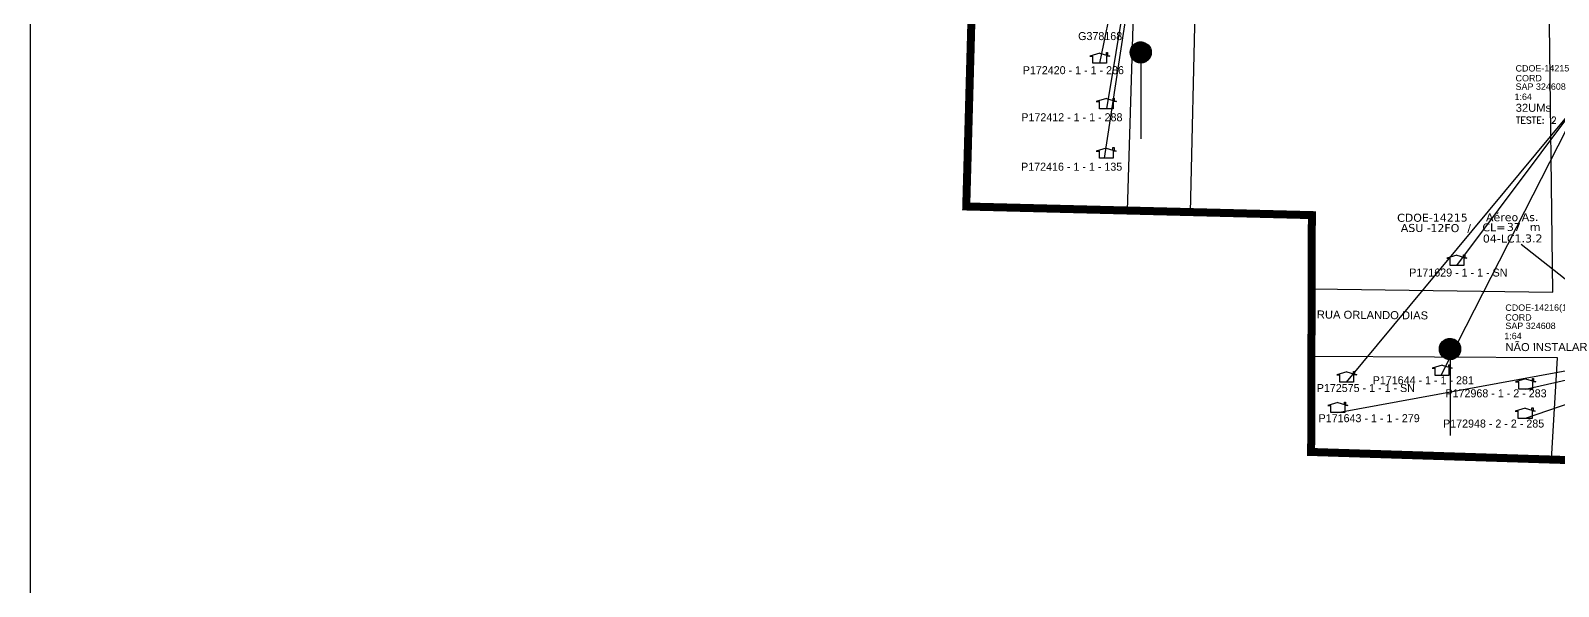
# Model space of a CAD drawing. Extents: x 4313 to 28038, y -9425 to 4777.
# Drawn here: x 12033 to 13942, y 1637 to 2331 of the extents above; entities that cross this region are included whole.
import ezdxf
from ezdxf.enums import TextEntityAlignment as Align

# ---------------------------------------------------------------- set-up
doc = ezdxf.new("R2010")
doc.units = ezdxf.units.DM
doc.header["$MEASUREMENT"] = 0
doc.layers.add("20.0-LEGENDA DOS CDO'S", color=1, linetype='Continuous', lineweight=0)
for name, color, linetype in [('celulas gpon', 7, 'Continuous'), ('label_cabos', 7, 'Continuous'), ('locais', 7, 'Continuous'), ('locais legendas', 7, 'Continuous'), ('QUADRA', 7, 'Continuous'), ('Segmento de Logradouro Texto', 238, 'Continuous'), ('surveys', 7, 'Continuous'), ('surveys legendas', 7, 'Continuous')]:
    doc.layers.add(name, color=color, linetype=linetype)
doc.layers.add('DROP DE CLIENTE', color=140, linetype='Continuous', plot=False)
doc.styles.add('ARIAL', font='arial.ttf')
doc.styles.add('DIGICADE', font='arial.ttf')
doc.styles.add('ROMANS', font='romans.shx')
doc.styles.add('siredit', font='verdana.ttf')
doc.dimstyles.new('CC', dxfattribs={"dimtxt": 1, "dimasz": 2, "dimexe": 0.18, "dimexo": 0.0625, "dimgap": 0.09, "dimtad": 0, "dimdec": 0, "dimrnd": 1, "dimzin": 0, "dimdsep": 46, "dimtxsty": 'siredit', "dimblk": 'NONE', "dimcen": 0, "dimse1": 1, "dimse2": 1, "dimsd1": 1, "dimsd2": 1, "dimclrt": 7, "dimadec": 0, "dimazin": 0, "dimtfac": 1, "dimtdec": 0, "dimtofl": 0, "dimtmove": 0, "dimatfit": 3, "dimfxl": 0, "dimtolj": 1, "dimtzin": 0, "dimarcsym": 0})

# ---------------------------------------------------------------- blocks, each defined once
blk = doc.blocks.new('*X22')
at = {"color": 0}
for p, q in [((-0.679997, 0.416018), (-0.018018, 1.077997)), ((-0.679809, 0.433884), (-0.035884, 1.077809)), ((-0.679715, 0.398622), (-0.000622, 1.077715)), ((-0.67911, 0.452261), (-0.054261, 1.07711)), ((-0.678999, 0.381661), (0.016339, 1.076999)), ((-0.677877, 0.365105), (0.032895, 1.075877)), ((-0.677853, 0.471196), (-0.073196, 1.075853)), ((-0.676376, 0.348929), (0.049071, 1.074376)), ((-0.675978, 0.490748), (-0.092748, 1.073978)), ((-0.674518, 0.333109), (0.064891, 1.072518)), ((-0.673417, 0.510987), (-0.112987, 1.071417)), ((-0.672323, 0.317627), (0.080373, 1.070323)), ((-0.67008, 0.532002), (-0.134002, 1.06808)), ((-0.669809, 0.302463), (0.095537, 1.067809)), ((-0.666991, 0.287604), (0.110396, 1.064991)), ((-0.665856, 0.553903), (-0.155903, 1.063856)), ((-0.663883, 0.273034), (0.124966, 1.061883)), ((-0.660603, 0.576834), (-0.178834, 1.058603)), ((-0.660497, 0.258742), (0.139258, 1.058497)), ((-0.656846, 0.244715), (0.153285, 1.054846)), ((-0.654125, 0.600989), (-0.202989, 1.052125)), ((-0.652938, 0.230945), (0.167055, 1.050938)), ((-0.648783, 0.217422), (0.180578, 1.046783)), ((-0.646156, 0.626637), (-0.228637, 1.044156)), ((-0.64439, 0.204138), (0.193862, 1.04239)), ((-0.639766, 0.191085), (0.206915, 1.037766)), ((-0.636298, 0.654172), (-0.256172, 1.034298)), ((-0.634917, 0.178256), (0.219744, 1.032917)), ((-0.62985, 0.165645), (0.232355, 1.02785)), ((-0.624571, 0.153247), (0.244753, 1.022571)), ((-0.623925, 0.684222), (-0.286222, 1.021925)), ((-0.619084, 0.141056), (0.256944, 1.017084)), ((-0.613395, 0.129067), (0.268933, 1.011395)), ((-0.607932, 0.717893), (-0.319893, 1.005932)), ((-0.607508, 0.117277), (0.280723, 1.005508)), ((-0.601426, 0.10568), (0.29232, 0.999426)), ((-0.595154, 0.094275), (0.303725, 0.993154)), ((-0.588694, 0.083057), (0.314943, 0.986694)), ((-0.58596, 0.757543), (-0.359543, 0.98396)), ((-0.58205, 0.072024), (0.325976, 0.98005)), ((-0.575224, 0.061172), (0.336828, 0.973224)), ((-0.568219, 0.0505), (0.3475, 0.966219)), ((-0.561036, 0.040005), (0.357995, 0.959036)), ((-0.553678, 0.029685), (0.368315, 0.951678)), ((-0.550397, 0.810783), (-0.412783, 0.948397)), ((-0.546146, 0.01954), (0.37846, 0.944146)), ((-0.538442, 0.009566), (0.388434, 0.936442)), ((-0.530567, -0.000236), (0.398236, 0.928567)), ((-0.522522, -0.009869), (0.407869, 0.920522)), ((-0.514308, -0.019333), (0.417333, 0.912308)), ((-0.505925, -0.028628), (0.426628, 0.903925)), ((-0.497375, -0.037756), (0.435756, 0.895375)), ((-0.488657, -0.046715), (0.444715, 0.886657)), ((-0.479772, -0.055508), (0.453508, 0.877772)), ((-0.470719, -0.064133), (0.462133, 0.868719)), ((-0.461499, -0.07259), (0.47059, 0.859499)), ((-0.45211, -0.080879), (0.478879, 0.85011)), ((-0.442553, -0.089), (0.487, 0.840553)), ((-0.432826, -0.096951), (0.494951, 0.830826)), ((-0.422929, -0.104731), (0.502731, 0.820929)), ((-0.41286, -0.11234), (0.51034, 0.81086)), ((-0.402619, -0.119776), (0.517776, 0.800619)), ((-0.392202, -0.127037), (0.525037, 0.790202)), ((-0.381609, -0.134122), (0.532122, 0.779609)), ((-0.370838, -0.141028), (0.539028, 0.768838)), ((-0.359886, -0.147754), (0.545754, 0.757886)), ((-0.348751, -0.154296), (0.552296, 0.746751)), ((-0.337429, -0.160652), (0.558652, 0.735429)), ((-0.325919, -0.16682), (0.56482, 0.723919)), ((-0.314215, -0.172794), (0.570794, 0.712215)), ((-0.302316, -0.178572), (0.576572, 0.700316)), ((-0.290215, -0.184149), (0.582149, 0.688215)), ((-0.27791, -0.189522), (0.587522, 0.67591)), ((-0.265395, -0.194684), (0.592684, 0.663395)), ((-0.252664, -0.199631), (0.597631, 0.650664)), ((-0.239711, -0.204356), (0.602356, 0.637711)), ((-0.226531, -0.208853), (0.606853, 0.624531)), ((-0.213115, -0.213115), (0.611115, 0.611115)), ((-0.199456, -0.217134), (0.615134, 0.597456)), ((-0.185546, -0.220901), (0.618901, 0.583546)), ((-0.171373, -0.224406), (0.622406, 0.569373)), ((-0.156929, -0.22764), (0.62564, 0.554929)), ((-0.1422, -0.230589), (0.628589, 0.5402)), ((-0.127174, -0.23324), (0.63124, 0.525174)), ((-0.111836, -0.23558), (0.63358, 0.509836)), ((-0.096169, -0.23759), (0.63559, 0.494169)), ((-0.080154, -0.239253), (0.637253, 0.478154)), ((-0.06377, -0.240547), (0.638547, 0.46177)), ((-0.046993, -0.241448), (0.639448, 0.444993)), ((-0.029795, -0.241927), (0.639927, 0.427795)), ((-0.012144, -0.241953), (0.639953, 0.410144)), ((0.006, -0.241488), (0.639488, 0.392)), ((0.024679, -0.240486), (0.638486, 0.373321)), ((0.043948, -0.238895), (0.636895, 0.354052)), ((0.063871, -0.236649), (0.634649, 0.334129)), ((0.084528, -0.23367), (0.63167, 0.313472)), ((0.106018, -0.229858), (0.627858, 0.291982)), ((0.12847, -0.225084), (0.623084, 0.26953)), ((0.152051, -0.21918), (0.61718, 0.245949)), ((0.176993, -0.211916), (0.609916, 0.221007)), ((0.203627, -0.20296), (0.60096, 0.194373)), ((0.232456, -0.191808), (0.589808, 0.165544)), ((0.264325, -0.177617), (0.575617, 0.133675)), ((0.300865, -0.158754), (0.556754, 0.097135)), ((0.346227, -0.13107), (0.52907, 0.051773)), ((0.43272, -0.062254), (0.460254, -0.03472))]:
    blk.add_line(p, q, dxfattribs=at)
blk = doc.blocks.new('POLE_POLE')
at = {"color": 0}
blk.add_line((-0.0000002, -0.00000239), (-0.0000002, -0.00004983), dxfattribs=at)
blk.add_circle((-0.0000002, 0.00000418), 0.0000066, dxfattribs=at)
at = {"color": 0, "xscale": 1e-05, "yscale": 1e-05, "zscale": 1e-05}
blk.add_blockref('*X22', (0, 0), dxfattribs=at)
blk = doc.blocks.new('SURVEY_SURVEY')
for p, q in [((0, 0.0000127), (-0.0000126, 0.000009)), ((-0.0000126, 0.000009), (-0.0000086, 0.000009)), ((-0.0000086, 0), (-0.0000086, 0.000009)), ((0.0000086, 0), (-0.0000086, 0)), ((0, 0.0000127), (0.0000126, 0.000009)), ((0.0000084, 0.0000132), (0.0000098, 0.0000132)), ((0.0000084, 0.0000103), (0.0000084, 0.0000132)), ((0.0000126, 0.000009), (0.0000086, 0.000009)), ((0.0000086, 0.000009), (0.0000086, 0)), ((0.0000098, 0.0000132), (0.0000098, 0.0000099))]:
    blk.add_line(p, q)
blk = doc.blocks.new('CDOE_CT_POSTE')
at = {"layer": "20.0-LEGENDA DOS CDO'S", "color": 0, "style": 'ARIAL'}
for tag, p in [('CDO_N', (0.12, 5.25)), ('CORDOALHA', (0.12, 4.02)), ('SAP', (0.12, 2.96)), ('1:XX', (0.14, 1.23)), ('UMS', (0.14, 0.22))]:
    blk.add_attdef(tag, p, '', height=0.68, rotation=0.118, dxfattribs=at)
blk.add_attdef('FIBRAS_UTILIZADAS', text='', height=0.68, rotation=0.118, dxfattribs=at).set_placement((7.83, 5.26), align=Align.CENTER)
blk = doc.blocks.new('Teste  FTTH')
at = {"color": 0, "lineweight": 0, "style": 'ROMANS'}
for tag, p in [('TESTE', (-2.3, -0.29)), ('QTDE', (0.21, -0.29))]:
    blk.add_attdef(tag, p, '', height=0.48, dxfattribs=at)
for tag, p, flags in [('FID', (-2.23, -1.25), 1), ('FATOR', (-2.23, -2.03), 3), ('ID_ATIVIDADE', (-2.23, -2.72), 3)]:
    blk.add_attdef(tag, p, '', height=0.48, dxfattribs=dict(at, flags=flags))
blk = doc.blocks.new('Inst CB AS CFOA-SM-ASU-120-S-12')
at = {"layer": 'label_cabos', "color": 0, "style": 'siredit'}
for tag, flags, p in [('ID_ATIVIDADE', 3, (1.31, 2.67)), ('FATOR', 1, (11.56, 2.55))]:
    blk.add_attdef(tag, text='', height=1, rotation=359.69, dxfattribs=dict(at, flags=flags)).set_placement(p, align=Align.MIDDLE_CENTER)
for tag, p in [('TIPO_CABO', (1.26, 0)), ('DESTINO_CABO', (3.13, 1.26)), ('CABO', (4.69, -0.05)), ('/', (7.71, -0.05)), ('LANCE', (10.81, 0)), ('TIPO_CABO', (13.11, 1.24)), ('UND', (15.96, 0)), ('FID', (13.15, -1.41))]:
    blk.add_attdef(tag, text='', height=1, rotation=359.69, dxfattribs=at).set_placement(p, align=Align.MIDDLE_CENTER)
blk.add_attdef('QTDE', (12.43, -0.47), '', height=1, rotation=359.69, dxfattribs=at)
blk = doc.blocks.new('_None')
blk = doc.blocks.new('Inst CDOE-16 CAIXA DIST OPT CDOE 48F_16D C_SPL_2_1_8')
at = {"layer": "20.0-LEGENDA DOS CDO'S", "color": 0, "style": 'ARIAL'}
for tag, p, height in [('FID', (0.12, 5.25), 0.8), ('CORDOALHA', (0.12, 4.02), 0.8), ('1:XX', (-0.01, 1.7), 0.8), ('SAP', (0.12, 2.96), 0.8), ('UMS', (0.14, 0.22), 1)]:
    blk.add_attdef(tag, p, '', height=height, rotation=0.118, dxfattribs=at)
at = {"layer": "20.0-LEGENDA DOS CDO'S", "color": 0}
for tag, p, style, flags in [('ID_ATIVIDADE', (0.12, 6.47), 'ARIAL', 3), ('FATOR', (7.92, 6.47), 'ARIAL', 1), ('QTDE', (0.1, -1.17), 'DIGICADE', 3)]:
    blk.add_attdef(tag, p, '', height=0.8, rotation=0.118, dxfattribs=dict(at, style=style, flags=flags))
at = {"layer": "20.0-LEGENDA DOS CDO'S", "color": 0, "style": 'ARIAL'}
blk.add_attdef('FIBRAS_UTILIZADAS', text='', height=0.8, rotation=0.118, dxfattribs=at).set_placement((13.48, 5.26), align=Align.CENTER)

msp = doc.modelspace()

# ---------------------------------------------------------------- linework, layer by layer
at = {"layer": 'celulas gpon', "color": 116, "linetype": 'Continuous', "lineweight": 200, "const_width": 10}
msp.add_lwpolyline([(12285.8, 4580.6), (12270.7, 3629), (12218.8, 2467.4), (12700.5, 2439.5), (13210.2, 2418), (13201.7, 2111.4), (13633.5, 2100.6), (13632.6, 1804.7), (14695.4, 1771.1)], dxfattribs=at)
at = {"layer": 'Defpoints', "color": 3}
msp.add_lwpolyline([(12032.7, 4777), (18721.5, 4777), (18721.5, -449.8), (12032.7, -449.8)], close=True, dxfattribs=at)
at = {"layer": 'DROP DE CLIENTE'}
for points in [[(13368.5, 2290.4), (13458, 2723.9)], [(13458, 2723.9), (13374.2, 2171.7)], [(13458, 2723.9), (13376.8, 2233.5)], [(13814.7, 2037.7), (13971.9, 2248.1), (14051, 2395.2)], [(13971.9, 2248.1), (13676.2, 1892)], [(13971.9, 2248.1), (13794.5, 1900.3)], [(13665.9, 1853.9), (14215.8, 1954.8), (14568.3, 2030.6)], [(13900.6, 1883.2), (14215.8, 1954.8), (13900, 1846.6)]]:
    msp.add_lwpolyline(points, dxfattribs=at)
at = {"layer": 'QUADRA', "ltscale": 5e-05}
for p, q in [((13504, 3067.2), (13481.6, 2104.4)), ((13934.7, 2004.5), (13921.5, 3010.8)), ((13635.7, 2008.4), (13934.7, 2004.5))]:
    msp.add_line(p, q, dxfattribs=at)
for points in [[(13403, 2106.4), (13434.2, 3126.7), (13199.3, 3559.7), (13013.2, 3567.5)], [(13940.5, 1922.4), (13633, 1924)], [(13932.8, 1795.2), (13940.5, 1922.4)]]:
    msp.add_lwpolyline(points, dxfattribs=at)

# ---------------------------------------------------------------- block references
at = {"layer": "20.0-LEGENDA DOS CDO'S", "lineweight": 0, "xscale": 10, "yscale": 10, "zscale": 10}
msp.add_blockref('Inst CDOE-16 CAIXA DIST OPT CDOE 48F_16D C_SPL_2_1_8', (13886.8, 2227.5), dxfattribs=at).add_auto_attribs({'FID': 'CDOE-14215', 'CORDOALHA': 'CORD', 'SAP': 'SAP 324608', '1:XX': '1:64', 'UMS': '32UMs', 'FIBRAS_UTILIZADAS': '(16/0)'})
at = {"layer": "20.0-LEGENDA DOS CDO'S", "lineweight": 0, "xscale": 17.50499999999994, "yscale": 17.50499999999994, "zscale": 17.50499999999994, "rotation": 0.004078562105398152}
msp.add_blockref('Teste  FTTH', (13928.6, 2220), dxfattribs=at).add_auto_attribs({'TESTE': 'TESTE:', 'QTDE': '2'})
at = {"layer": "20.0-LEGENDA DOS CDO'S", "color": 8}
ref = msp.add_blockref('CDOE_CT_POSTE', (13874, 1928.6), dxfattribs=dict(at, xscale=10, yscale=10, zscale=10))
ref.add_attrib('CDO_N', 'CDOE-14216', (13875.2, 1981), dxfattribs={"color": 0, "height": 8, "rotation": 0.118, "style": 'ARIAL'})
ref.add_attrib('CORDOALHA', 'CORD', (13875.2, 1968.8), dxfattribs={"color": 0, "height": 8, "rotation": 0.118, "style": 'ARIAL'})
ref.add_attrib('SAP', 'SAP 324608', (13875.3, 1958.2), dxfattribs={"color": 0, "height": 8, "rotation": 0.118, "style": 'ARIAL'})
ref.add_attrib('1:XX', '1:64', (13873.9, 1945.6), dxfattribs={"color": 0, "height": 8, "rotation": 0.118, "style": 'ARIAL'})
ref.add_attrib('UMS', 'NÃO INSTALAR', (13875.4, 1930.7), dxfattribs={"color": 0, "height": 10, "rotation": 0.118, "style": 'ARIAL'})
ref.add_attrib('FIBRAS_UTILIZADAS', '   (16/0)', dxfattribs={"color": 0, "height": 8, "rotation": 0.118, "style": 'ARIAL'}).set_placement((13952.3, 1981.2), align=Align.CENTER)
at = {"layer": 'label_cabos'}
ref = msp.add_blockref('Inst CB AS CFOA-SM-ASU-120-S-12', (13752.8, 2084.5), dxfattribs=dict(at, xscale=10, yscale=10, zscale=10, rotation=0.4634636605450989))
ref.add_attrib('DESTINO_CABO', 'CDOE-14215', dxfattribs={"color": 0, "height": 10, "rotation": 0.1535, "style": 'siredit'}).set_placement((13784.1, 2097.4), align=Align.MIDDLE_CENTER)
ref.add_attrib('TIPO_CABO', 'Aéreo As.', dxfattribs={"color": 0, "height": 10, "rotation": 0.1535, "style": 'siredit'}).set_placement((13883.8, 2098), align=Align.MIDDLE_CENTER)
ref.add_attrib('CABO', '12FO', dxfattribs={"color": 0, "height": 10, "rotation": 0.1535, "style": 'siredit'}).set_placement((13799.7, 2084.4), align=Align.MIDDLE_CENTER)
ref.add_attrib('/', '/', dxfattribs={"color": 0, "height": 10, "rotation": 0.1535, "style": 'siredit'}).set_placement((13830, 2084.6), align=Align.MIDDLE_CENTER)
ref.add_attrib('TIPO_CABO', 'ASU - ', dxfattribs={"color": 0, "height": 10, "rotation": 0.1535, "style": 'siredit'}).set_placement((13765.5, 2084.6), align=Align.MIDDLE_CENTER)
ref.add_attrib('FID', '04-LC1.3.2', dxfattribs={"color": 0, "height": 10, "rotation": 0.1535, "style": 'siredit'}).set_placement((13884.4, 2071.4), align=Align.MIDDLE_CENTER)
ref.add_attrib('LANCE', 'CL=', dxfattribs={"color": 0, "height": 10, "rotation": 0.1535, "style": 'siredit'}).set_placement((13860.9, 2085.4), align=Align.MIDDLE_CENTER)
ref.add_attrib('QTDE', '37', (13877.2, 2080.8), dxfattribs={"color": 0, "height": 10, "rotation": 0.1535, "style": 'siredit'})
ref.add_attrib('UND', 'm', dxfattribs={"color": 0, "height": 10, "rotation": 0.1535, "style": 'siredit'}).set_placement((13912.5, 2085.8), align=Align.MIDDLE_CENTER)
at = {"layer": 'locais', "color": 10, "xscale": 2000000, "yscale": 2000000, "zscale": 2000000}
for p in [(13420.1, 2295.5), (13806.5, 1924.9)]:
    msp.add_blockref('POLE_POLE', p, dxfattribs=at)
at = {"layer": 'surveys', "color": 151, "xscale": 1000000, "yscale": 1000000, "zscale": 1000000}
for p in [(13368.5, 2290.4), (13376.8, 2233.5), (13376.6, 2171.7), (13814.7, 2037.7), (13796.2, 1900.3), (13677.1, 1892), (13665.9, 1853.9)]:
    msp.add_blockref('SURVEY_SURVEY', p, dxfattribs=at)
at = {"layer": 'surveys', "color": 255, "xscale": 1000000, "yscale": 1000000, "zscale": 1000000}
for p in [(13900.6, 1883.2), (13900, 1846.6)]:
    msp.add_blockref('SURVEY_SURVEY', p, dxfattribs=at)

# ---------------------------------------------------------------- texts
at = {"layer": 'locais legendas', "color": 10}
msp.add_text('G378168', height=10, dxfattribs=at).set_placement((13341.5, 2319.3))
at = {"layer": 'Segmento de Logradouro Texto', "color": 7, "linetype": 'Continuous', "insert": (13639.8, 1981.5), "char_height": 10, "width": 141.733, "attachment_point": 1, "rotation": 359.4902, "style": 'DIGICADE'}
msp.add_mtext('\\fArial|b0|i0|c0|p34;\\W1.0000000000;\\T1.0000000000;\\o\\lRUA ORLANDO DIAS', dxfattribs=at)
at = {"layer": 'surveys legendas', "color": 0}
for s, p in [('P172420 - 1 - 1 - 286', (13272.3, 2276.7)), ('P172412 - 1 - 1 - 288', (13270.5, 2217.9)), ('P172416 - 1 - 1 - 135', (13270.2, 2156.1)), ('P171629 - 1 - 1 - SN', (13755.2, 2023.9)), ('P171644 - 1 - 1 - 281', (13709.5, 1889.3)), ('P172575 - 1 - 1 - SN', (13639.6, 1879.6)), ('P172968 - 1 - 2 - 283', (13800.4, 1873)), ('P171643 - 1 - 1 - 279', (13641.9, 1841.9)), ('P172948 - 2 - 2 - 285', (13797.4, 1835.2))]:
    msp.add_text(s, height=10, dxfattribs=at).set_placement(p)

# ---------------------------------------------------------------- leaders
at = {"layer": 'label_cabos'}
msp.add_leader([(13987, 1991.1), (13895, 2064.1)], dimstyle='CC', override={"dimgap": 0.09, "dimtad": 0}, dxfattribs=at)

doc.saveas('drawing.dxf')
